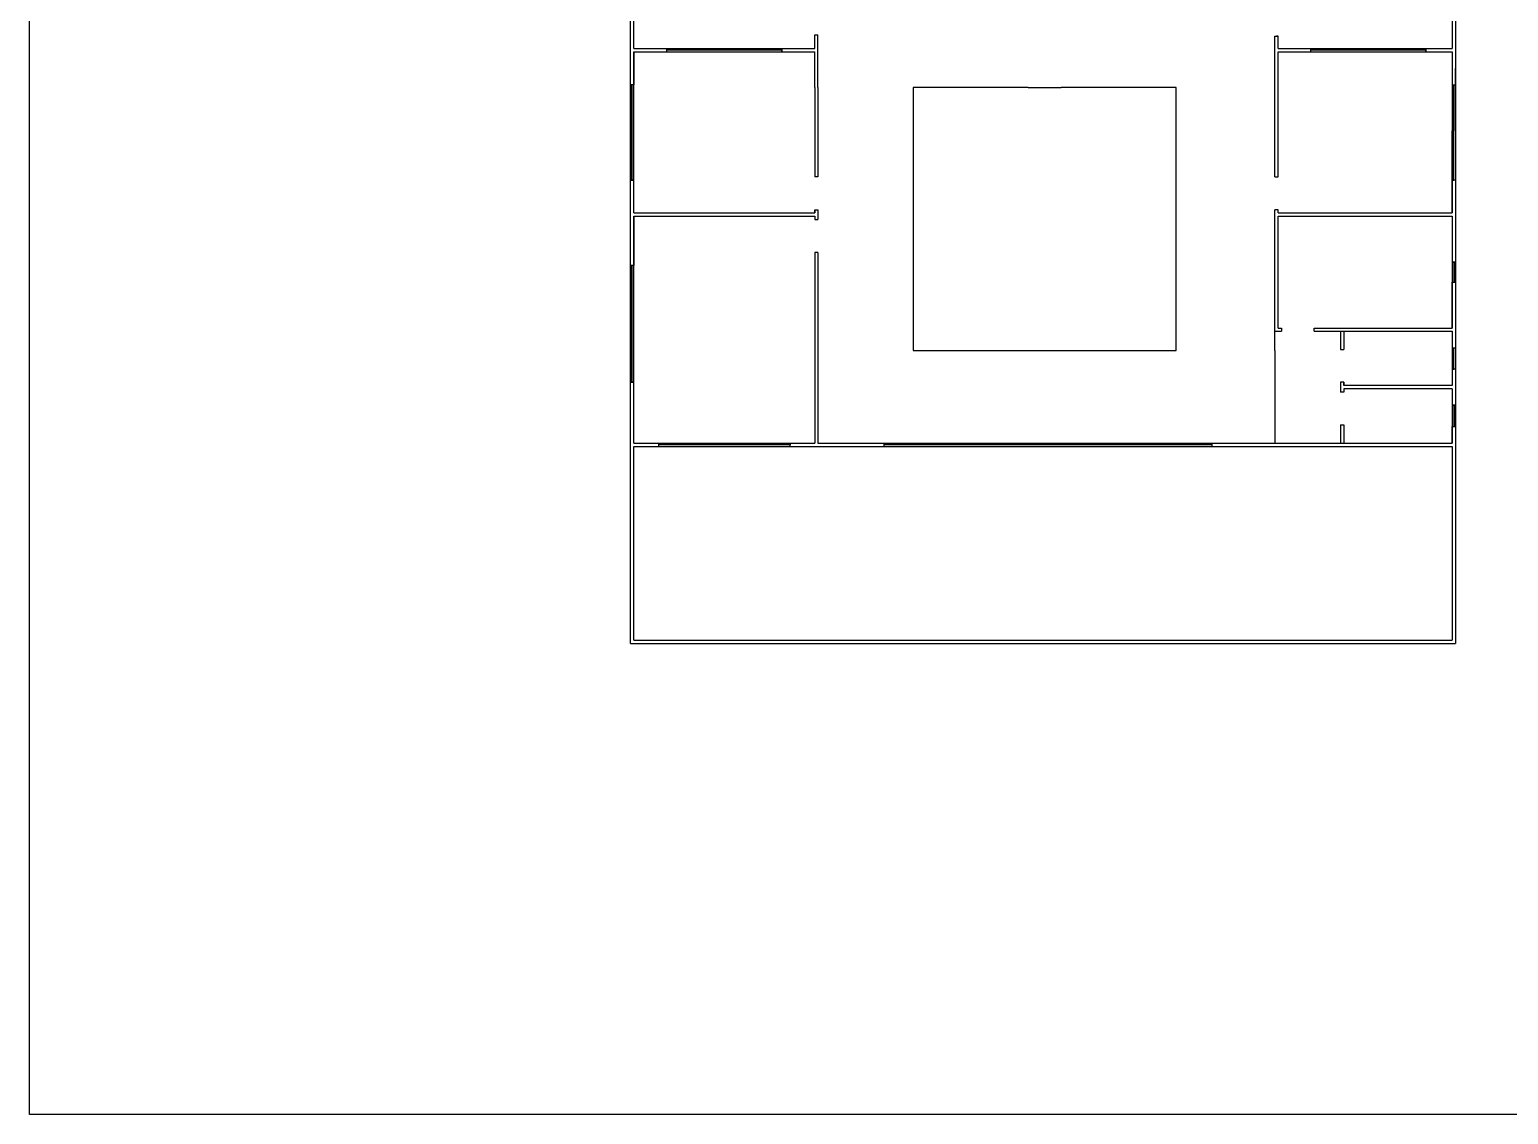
# Model space of a CAD drawing. Header units: millimetres. Extents: x 27207 to 63174, y 4783 to 28482.
# Drawn here: x 31076 to 35576, y 21993 to 25294 of the extents above; entities that cross this region are included whole.
import ezdxf

# ---------------------------------------------------------------- set-up
doc = ezdxf.new("R2010")
doc.units = ezdxf.units.MM
doc.header["$LTSCALE"] = 20

msp = doc.modelspace()

# ---------------------------------------------------------------- linework, layer by layer
for p, q in [((32904.653, 23435.885), (32904.653, 27435.885)), ((35414.653, 27445.885), (35414.653, 23425.885)), ((32914.653, 25235.885), (32914.653, 25425.885)), ((35404.653, 25425.885), (35404.653, 25235.885)), ((33464.653, 25235.885), (33464.653, 25277.885)), ((33464.653, 25235.885), (33464.653, 25277.885)), ((33464.653, 25277.885), (33474.653, 25277.885)), ((33474.653, 25117.513), (33474.653, 25277.885)), ((34864.653, 25117.513), (34864.653, 25273.885)), ((34864.653, 25273.885), (34874.653, 25273.885)), ((34874.653, 25273.885), (34869.653, 25273.885)), ((34874.653, 25235.885), (34874.653, 25273.885)), ((32914.653, 25235.885), (33464.653, 25235.885)), ((32914.653, 24735.885), (32914.653, 25225.885)), ((32914.653, 25225.885), (33464.653, 25225.885)), ((32914.653, 25225.885), (33014.653, 25225.885)), ((32914.653, 25225.885), (32914.653, 25125.885)), ((33014.653, 25225.885), (33014.653, 25235.885)), ((33014.653, 25235.885), (33364.653, 25235.885)), ((33364.653, 25230.885), (33014.653, 25230.885)), ((33364.653, 25235.885), (33364.653, 25225.885)), ((33364.653, 25225.885), (33364.653, 25230.885)), ((33464.653, 25117.513), (33464.653, 25225.885)), ((34874.653, 25235.885), (35404.653, 25235.885)), ((34874.653, 25117.513), (34874.653, 25225.885)), ((34874.653, 25225.885), (35404.653, 25225.885)), ((34874.653, 25225.885), (34974.653, 25225.885)), ((34974.653, 25225.885), (34974.653, 25235.885)), ((34974.653, 25235.885), (35324.653, 25235.885)), ((35324.653, 25230.885), (34974.653, 25230.885)), ((35324.653, 25235.885), (35324.653, 25225.885)), ((35324.653, 25225.885), (35324.653, 25230.885)), ((35404.653, 25225.885), (35404.653, 24735.885)), ((35404.653, 25225.885), (35404.653, 25125.885)), ((32904.653, 24985.885), (32904.653, 25175.885)), ((35414.653, 24985.885), (35414.653, 25175.885)), ((32914.653, 25125.885), (32904.653, 25125.885)), ((32904.653, 25125.885), (32904.653, 24835.885)), ((32909.653, 24835.885), (32909.653, 25125.885)), ((33464.653, 25117.513), (33464.653, 24845.885)), ((33474.653, 25117.513), (33474.653, 24845.885)), ((34114.653, 25117.513), (33764.653, 25117.513)), ((33764.653, 25117.513), (33764.653, 24317.513)), ((34114.653, 25117.513), (34214.653, 25117.513)), ((34564.653, 25117.513), (34214.653, 25117.513)), ((34564.653, 24317.513), (34564.653, 25117.513)), ((34864.653, 24845.885), (34864.653, 25117.513)), ((34874.653, 24845.885), (34874.653, 25117.513)), ((35404.653, 25125.885), (35414.653, 25125.885)), ((35409.653, 24835.885), (35409.653, 25125.885)), ((35414.653, 25125.885), (35414.653, 24835.885)), ((32914.653, 24735.885), (32914.653, 24985.885)), ((35404.653, 24735.885), (35404.653, 24985.885)), ((33474.653, 24845.885), (33464.653, 24845.885)), ((34864.653, 24845.885), (34874.653, 24845.885)), ((32904.653, 24835.885), (32914.653, 24835.885)), ((32914.653, 24835.885), (32909.653, 24835.885)), ((35414.653, 24835.885), (35404.653, 24835.885)), ((35404.653, 24835.885), (35409.653, 24835.885)), ((32914.653, 24735.885), (33464.653, 24735.885)), ((32914.653, 24035.885), (32914.653, 24725.885)), ((32914.653, 24725.885), (33464.653, 24725.885)), ((32914.653, 24725.885), (32914.653, 24575.885)), ((33464.653, 24745.885), (33464.653, 24735.885)), ((33464.653, 24735.885), (33464.653, 24745.885)), ((33464.653, 24745.885), (33474.653, 24745.885)), ((33464.653, 24725.885), (33464.653, 24715.885)), ((33464.653, 24725.885), (33464.653, 24715.885)), ((33464.653, 24715.885), (33474.653, 24715.885)), ((33474.653, 24745.885), (33474.653, 24715.885)), ((34864.653, 24317.513), (34864.653, 24745.885)), ((34874.653, 24745.885), (34864.653, 24745.885)), ((34874.653, 24735.885), (34874.653, 24745.885)), ((34874.653, 24735.885), (34874.653, 24745.885)), ((34874.653, 24735.885), (35404.653, 24735.885)), ((34874.653, 24725.885), (35404.653, 24725.885)), ((34874.653, 24385.885), (34874.653, 24725.885)), ((35404.653, 24725.885), (35404.653, 24385.885)), ((33464.653, 24615.885), (33464.653, 24317.513)), ((33474.653, 24615.885), (33464.653, 24615.885)), ((33474.653, 24615.885), (33474.653, 24317.513)), ((32914.653, 24575.885), (32904.653, 24575.885)), ((32904.653, 24575.885), (32904.653, 24220.885)), ((32909.653, 24220.885), (32909.653, 24575.885)), ((35414.653, 24585.885), (35404.653, 24585.885)), ((35404.653, 24585.885), (35409.653, 24585.885)), ((35409.653, 24585.885), (35409.653, 24525.885)), ((35414.653, 24525.885), (35414.653, 24585.885)), ((35404.653, 24385.885), (35404.653, 24525.885)), ((35404.653, 24525.885), (35414.653, 24525.885)), ((32904.653, 24285.885), (32904.653, 24475.885)), ((34864.653, 24375.885), (34884.653, 24375.885)), ((34874.653, 24385.885), (34884.653, 24385.885)), ((34874.653, 24385.885), (34884.653, 24385.885)), ((34884.653, 24385.885), (34884.653, 24375.885)), ((34984.653, 24385.885), (35404.653, 24385.885)), ((34984.653, 24375.885), (34984.653, 24385.885)), ((34984.653, 24375.885), (35404.653, 24375.885)), ((35064.653, 24375.885), (35064.653, 24320.885)), ((35074.653, 24375.885), (35074.653, 24320.885)), ((35404.653, 24375.885), (35404.653, 24210.885)), ((35404.653, 24375.885), (35404.653, 24215.885)), ((35404.653, 24375.885), (35404.653, 24325.885)), ((33464.653, 24317.513), (33464.653, 24035.885)), ((33474.653, 24317.513), (33474.653, 24035.885)), ((33764.653, 24317.513), (34564.653, 24317.513)), ((34864.653, 24317.513), (34864.653, 24035.885)), ((35064.653, 24320.885), (35074.653, 24320.885)), ((35404.653, 24325.885), (35414.653, 24325.885)), ((35409.653, 24260.885), (35409.653, 24325.885)), ((35414.653, 24325.885), (35414.653, 24260.885)), ((32914.653, 24035.885), (32914.653, 24285.885)), ((35414.653, 24260.885), (35404.653, 24260.885)), ((35404.653, 24260.885), (35409.653, 24260.885)), ((32904.653, 24220.885), (32914.653, 24220.885)), ((32914.653, 24220.885), (32909.653, 24220.885)), ((35064.653, 24220.885), (35064.653, 24190.885)), ((35074.653, 24220.885), (35064.653, 24220.885)), ((35074.653, 24220.885), (35074.653, 24210.885)), ((35074.653, 24210.885), (35074.653, 24220.885)), ((35404.653, 24210.885), (35074.653, 24210.885)), ((35074.653, 24190.885), (35064.653, 24190.885)), ((35074.653, 24200.885), (35074.653, 24190.885)), ((35404.653, 24200.885), (35074.653, 24200.885)), ((35074.653, 24200.885), (35074.653, 24190.885)), ((35404.653, 24200.885), (35404.653, 24035.885)), ((35414.653, 24150.885), (35404.653, 24150.885)), ((35404.653, 24150.885), (35409.653, 24150.885)), ((35409.653, 24150.885), (35409.653, 24085.885)), ((35414.653, 24085.885), (35414.653, 24150.885)), ((35064.653, 24090.885), (35064.653, 24035.885)), ((35064.653, 24090.885), (35074.653, 24090.885)), ((35074.653, 24090.885), (35074.653, 24035.885)), ((35404.653, 24035.885), (35404.653, 24085.885)), ((35404.653, 24085.885), (35414.653, 24085.885)), ((32904.653, 23425.885), (32904.653, 24035.885)), ((32914.653, 24035.885), (33464.653, 24035.885)), ((32914.653, 24035.885), (32989.653, 24035.885)), ((32989.653, 24035.885), (32989.653, 24025.885)), ((33389.653, 24030.885), (32989.653, 24030.885)), ((33389.653, 24025.885), (33389.653, 24035.885)), ((33389.653, 24035.885), (33389.653, 24030.885)), ((33474.653, 24035.885), (34864.653, 24035.885)), ((33474.653, 24035.885), (33674.653, 24035.885)), ((33674.653, 24035.885), (33674.653, 24025.885)), ((34674.653, 24030.885), (33674.653, 24030.885)), ((34674.653, 24025.885), (34674.653, 24035.885)), ((34674.653, 24025.885), (34674.653, 24030.885)), ((34864.653, 24035.885), (35404.653, 24035.885)), ((32914.653, 23435.885), (32914.653, 24025.885)), ((32914.653, 24025.885), (33389.653, 24025.885)), ((32914.653, 24025.885), (33389.653, 24025.885)), ((32989.653, 24025.885), (33389.653, 24025.885)), ((33389.653, 24025.885), (35404.653, 24025.885)), ((35404.653, 24025.885), (35404.653, 23435.885)), ((32904.653, 23425.885), (35414.653, 23425.885)), ((32914.653, 23435.885), (35404.653, 23435.885))]:
    msp.add_line(p, q)
at = {"ltscale": 75}
msp.add_lwpolyline([(31075.758, 28481.77), (60086.905, 28481.77), (60086.905, 21993.21), (31075.758, 21993.21)], close=True, dxfattribs=at)

doc.saveas('drawing.dxf')
